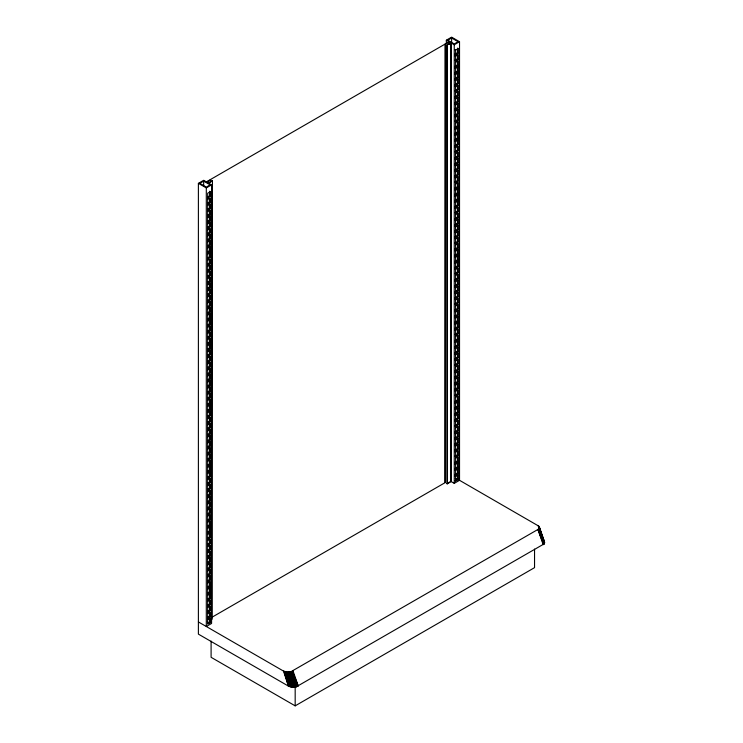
<?xml version="1.0" encoding="UTF-8"?>
<svg xmlns="http://www.w3.org/2000/svg" width="743" height="743" viewBox="0 0 743 743"><rect width="100%" height="100%" fill="white"/><g stroke="black" fill="none" stroke-linecap="round" stroke-linejoin="round"><path stroke-width="1.11" d="M456.564 478.594L538.638 526.044L544.563 542.39L544.247 543.802L296.011 686.978L292.445 687.247L288.433 686.105L198.39 634.123L198.39 183.345L203.666 180.298L211.579 184.868L211.579 623.461L206.303 626.507L206.303 187.914L198.39 183.345M539.334 526.973L539.214 528.329L537.941 529.462L290.866 671.756L287.43 672.09L283.482 671.068L198.39 621.937M446.339 43.679L446.339 40.196L451.614 37.15L459.527 41.719L459.527 480.312L454.252 483.359L450.834 481.38L450.834 42.788L446.877 45.072L447.212 483.86L451.168 481.575L451.168 42.983L446.877 45.072M203.666 181.125L199.83 183.345L206.303 187.087L210.148 184.868L203.666 181.125L203.666 185.769M451.614 37.977L447.769 40.196L454.252 43.939L458.097 41.719L451.614 37.977L451.614 42.62M206.396 181.877L449.069 41.775M206.73 182.063L210.687 179.778L210.687 182.1M212.359 617.024L445.113 482.644L445.113 44.06L449.394 41.961L449.394 44.283M208.17 182.899L212.452 180.8L212.126 619.207M208.495 183.084L212.452 180.8M206.303 187.914L211.579 184.868M446.339 40.196L454.252 44.766L459.527 41.719M207.687 197.777L210.325 196.254L210.325 191.685L207.687 193.208L207.687 624.185L210.325 622.662L210.325 618.102L209.6 617.684L209.6 622.253L207.845 623.266M454.911 49.651L455.626 50.06L458.264 48.536L458.264 53.106L455.626 54.629L454.911 54.22L457.549 52.697L458.264 53.106M207.845 196.858L209.6 195.846L210.325 196.254M207.687 199.3L210.325 197.777L210.325 202.347L207.687 203.87M207.845 202.95L209.6 201.938L210.325 202.347M458.264 59.199L457.549 58.781L454.911 60.304L455.626 60.722L458.264 59.199L458.264 54.629L455.626 56.152L454.911 55.744M207.687 205.393L210.325 203.87L210.325 208.439L207.687 209.963M455.626 62.245L458.264 60.722L458.264 65.291L455.626 66.814L454.911 66.396L457.549 64.873L458.264 65.291M207.845 209.043L209.6 208.031L210.325 208.439M207.687 211.486L210.325 209.963L210.325 214.532L207.687 216.055M458.264 71.384L457.549 70.966L454.911 72.489L455.626 72.907L458.264 71.384L458.264 66.814L455.626 68.337L454.911 67.919M207.845 215.136L209.6 214.114L210.325 214.532M207.687 217.578L210.325 216.055L210.325 220.625L207.687 222.148M458.264 77.476L457.549 77.058L454.911 78.582L455.626 78.999L458.264 77.476L458.264 72.907L455.626 74.43L454.911 74.012M207.845 221.228L209.6 220.207L210.325 220.625M207.687 223.671L210.325 222.148L210.325 226.717L207.687 228.24M458.264 83.569L457.549 83.151L454.911 84.674L455.626 85.092L458.264 83.569L458.264 78.999L455.626 80.523L454.911 80.105M207.845 227.312L209.6 226.299L210.325 226.717M207.687 229.763L210.325 228.24L210.325 232.81L207.687 234.333M207.845 233.404L209.6 232.392L210.325 232.81M458.264 89.652L457.549 89.244L454.911 90.767L455.626 91.175L458.264 89.652L458.264 85.092L455.626 86.615L454.911 86.197M207.687 235.856L210.325 234.333L210.325 238.902L207.687 240.416M455.626 92.699L458.264 91.175L458.264 95.745L455.626 97.268L454.911 96.859L457.549 95.336L458.264 95.745M207.845 239.497L209.6 238.484L210.325 238.902M207.687 241.939L210.325 240.416L210.325 244.986L207.687 246.509M458.264 101.837L457.549 101.429L454.911 102.952L455.626 103.361L458.264 101.837L458.264 97.268L455.626 98.791L454.911 98.382M207.845 245.589L209.6 244.577L210.325 244.986M207.687 248.032L210.325 246.509L210.325 251.078L207.687 252.601M458.264 107.93L457.549 107.521L454.911 109.045L455.626 109.453L458.264 107.93L458.264 103.361L455.626 104.884L454.911 104.475M207.845 251.682L209.6 250.67L210.325 251.078M207.687 254.125L210.325 252.601L210.325 257.171L207.687 258.694M458.264 114.023L457.549 113.605L454.911 115.128L455.626 115.546L458.264 114.023L458.264 109.453L455.626 110.976L454.911 110.568M207.845 257.775L209.6 256.762L210.325 257.171M207.687 260.217L210.325 258.694L210.325 263.263L207.687 264.787M207.845 263.867L209.6 262.855L210.325 263.263M458.264 120.115L457.549 119.697L454.911 121.22L455.626 121.638L458.264 120.115L458.264 115.546L455.626 117.069L454.911 116.651M207.687 266.31L210.325 264.787L210.325 269.356L207.687 270.879M455.626 123.162L458.264 121.638L458.264 126.208L455.626 127.731L454.911 127.313L457.549 125.79L458.264 126.208M207.845 269.96L209.6 268.938L210.325 269.356M207.687 272.402L210.325 270.879L210.325 275.449L207.687 276.972M458.264 132.3L457.549 131.882L454.911 133.406L455.626 133.824L458.264 132.3L458.264 127.731L455.626 129.254L454.911 128.836M207.845 276.052L209.6 275.031L210.325 275.449M207.687 278.495L210.325 276.972L210.325 281.541L207.687 283.064M458.264 138.393L457.549 137.975L454.911 139.498L455.626 139.916L458.264 138.393L458.264 133.824L455.626 135.347L454.911 134.929M207.845 282.136L209.6 281.123L210.325 281.541M207.687 284.588L210.325 283.064L210.325 287.634L207.687 289.157M458.264 144.476L457.549 144.068L454.911 145.591L455.626 145.999L458.264 144.476L458.264 139.916L455.626 141.439L454.911 141.021M207.845 288.228L209.6 287.216L210.325 287.634M207.687 290.68L210.325 289.157L210.325 293.726L207.687 295.24M207.845 294.321L209.6 293.309L210.325 293.726M458.264 150.569L457.549 150.16L454.911 151.683L455.626 152.092L458.264 150.569L458.264 145.999L455.626 147.523L454.911 147.114M207.687 296.763L210.325 295.24L210.325 299.81L207.687 301.333M455.626 153.615L458.264 152.092L458.264 156.662L455.626 158.185L454.911 157.776L457.549 156.253L458.264 156.662M207.845 300.413L209.6 299.401L210.325 299.81M207.687 302.856L210.325 301.333L210.325 305.902L207.687 307.426M458.264 162.754L457.549 162.346L454.911 163.869L455.626 164.277L458.264 162.754L458.264 158.185L455.626 159.708L454.911 159.299M207.845 306.506L209.6 305.494L210.325 305.902M207.687 308.949L210.325 307.426L210.325 311.995L207.687 313.518M458.264 168.847L457.549 168.429L454.911 169.952L455.626 170.37L458.264 168.847L458.264 164.277L455.626 165.8L454.911 165.392M207.845 312.599L209.6 311.586L210.325 311.995M207.687 315.041L210.325 313.518L210.325 318.088L207.687 319.611M458.264 174.939L457.549 174.521L454.911 176.045L455.626 176.463L458.264 174.939L458.264 170.37L455.626 171.893L454.911 171.475M207.845 318.691L209.6 317.679L210.325 318.088M207.687 321.134L210.325 319.611L210.325 324.18L207.687 325.703M207.845 324.784L209.6 323.762L210.325 324.18M458.264 181.032L457.549 180.614L454.911 182.137L455.626 182.555L458.264 181.032L458.264 176.463L455.626 177.986L454.911 177.568M207.687 327.226L210.325 325.703L210.325 330.273L207.687 331.796M455.626 184.078L458.264 182.555L458.264 187.125L455.626 188.648L454.911 188.23L457.549 186.707L458.264 187.125M207.845 330.876L209.6 329.855L210.325 330.273M207.687 333.319L210.325 331.796L210.325 336.365L207.687 337.889M458.264 193.217L457.549 192.799L454.911 194.322L455.626 194.74L458.264 193.217L458.264 188.648L455.626 190.171L454.911 189.753M207.845 336.96L209.6 335.947L210.325 336.365M207.687 339.412L210.325 337.889L210.325 342.458L207.687 343.981M458.264 199.3L457.549 198.892L454.911 200.415L455.626 200.824L458.264 199.3L458.264 194.74L455.626 196.263L454.911 195.846M207.845 343.052L209.6 342.04L210.325 342.458M207.687 345.504L210.325 343.981L210.325 348.551L207.687 350.064M458.264 205.393L457.549 204.984L454.911 206.508L455.626 206.916L458.264 205.393L458.264 200.824L455.626 202.347L454.911 201.938M207.845 349.145L209.6 348.133L210.325 348.551M207.687 351.588L210.325 350.064L210.325 354.634L207.687 356.157M207.845 355.238L209.6 354.225L210.325 354.634M458.264 211.486L457.549 211.077L454.911 212.6L455.626 213.009L458.264 211.486L458.264 206.916L455.626 208.439L454.911 208.031M207.687 357.68L210.325 356.157L210.325 360.726L207.687 362.25M455.626 214.532L458.264 213.009L458.264 217.578L455.626 219.101L454.911 218.693L457.549 217.17L458.264 217.578M207.845 361.33L209.6 360.318L210.325 360.726M207.687 363.773L210.325 362.25L210.325 366.819L207.687 368.342M458.264 223.671L457.549 223.253L454.911 224.776L455.626 225.194L458.264 223.671L458.264 219.101L455.626 220.625L454.911 220.216M207.845 367.423L209.6 366.41L210.325 366.819M207.687 369.865L210.325 368.342L210.325 372.912L207.687 374.435M458.264 229.763L457.549 229.346L454.911 230.869L455.626 231.287L458.264 229.763L458.264 225.194L455.626 226.717L454.911 226.299M207.845 373.515L209.6 372.503L210.325 372.912M207.687 375.958L210.325 374.435L210.325 379.004L207.687 380.527M458.264 235.856L457.549 235.438L454.911 236.961L455.626 237.379L458.264 235.856L458.264 231.287L455.626 232.81L454.911 232.392M207.845 379.608L209.6 378.586L210.325 379.004M207.687 382.051L210.325 380.527L210.325 385.097L207.687 386.62M207.845 385.701L209.6 384.679L210.325 385.097M458.264 241.949L457.549 241.531L454.911 243.054L455.626 243.472L458.264 241.949L458.264 237.379L455.626 238.902L454.911 238.484M207.687 388.143L210.325 386.62L210.325 391.189L207.687 392.713M455.626 244.995L458.264 243.472L458.264 248.041L455.626 249.564L454.911 249.146L457.549 247.623L458.264 248.041M207.845 391.784L209.6 390.772L210.325 391.189M207.687 394.236L210.325 392.713L210.325 397.282L207.687 398.805M458.264 254.125L457.549 253.716L454.911 255.239L455.626 255.648L458.264 254.125L458.264 249.564L455.626 251.088L454.911 250.67M207.845 397.876L209.6 396.864L210.325 397.282M207.687 400.328L210.325 398.805L210.325 403.375L207.687 404.889M458.264 260.217L457.549 259.809L454.911 261.332L455.626 261.74L458.264 260.217L458.264 255.648L455.626 257.171L454.911 256.762M207.845 403.969L209.6 402.957L210.325 403.375M207.687 406.412L210.325 404.889L210.325 409.458L207.687 410.981M458.264 266.31L457.549 265.901L454.911 267.424L455.626 267.833L458.264 266.31L458.264 261.74L455.626 263.263L454.911 262.855M207.845 410.062L209.6 409.049L210.325 409.458M207.687 412.504L210.325 410.981L210.325 415.551L207.687 417.074M207.845 416.154L209.6 415.142L210.325 415.551M458.264 272.402L457.549 271.994L454.911 273.517L455.626 273.926L458.264 272.402L458.264 267.833L455.626 269.356L454.911 268.947M207.687 418.597L210.325 417.074L210.325 421.643L207.687 423.166M455.626 275.449L458.264 273.926L458.264 278.495L455.626 280.018L454.911 279.6L457.549 278.077L458.264 278.495M207.845 422.247L209.6 421.235L210.325 421.643M207.687 424.69L210.325 423.166L210.325 427.736L207.687 429.259M458.264 284.588L457.549 284.17L454.911 285.693L455.626 286.111L458.264 284.588L458.264 280.018L455.626 281.541L454.911 281.123M207.845 428.339L209.6 427.327L210.325 427.736M207.687 430.782L210.325 429.259L210.325 433.828L207.687 435.352M458.264 290.68L457.549 290.262L454.911 291.785L455.626 292.203L458.264 290.68L458.264 286.111L455.626 287.634L454.911 287.216M207.845 434.432L209.6 433.41L210.325 433.828M207.687 436.875L210.325 435.352L210.325 439.921L207.687 441.444M458.264 296.773L457.549 296.355L454.911 297.878L455.626 298.296L458.264 296.773L458.264 292.203L455.626 293.726L454.911 293.309M207.845 440.525L209.6 439.503L210.325 439.921M207.687 442.967L210.325 441.444L210.325 446.014L207.687 447.537M207.845 446.608L209.6 445.596L210.325 446.014M458.264 302.865L457.549 302.447L454.911 303.971L455.626 304.389L458.264 302.865L458.264 298.296L455.626 299.819L454.911 299.401M207.687 449.06L210.325 447.537L210.325 452.106L207.687 453.629M455.626 305.912L458.264 304.389L458.264 308.949L455.626 310.472L454.911 310.063L457.549 308.54L458.264 308.949M207.845 452.701L209.6 451.688L210.325 452.106M207.687 455.153L210.325 453.629L210.325 458.199L207.687 459.713M458.264 315.041L457.549 314.633L454.911 316.156L455.626 316.564L458.264 315.041L458.264 310.472L455.626 311.995L454.911 311.586M207.845 458.793L209.6 457.781L210.325 458.199M207.687 461.236L210.325 459.713L210.325 464.282L207.687 465.805M458.264 321.134L457.549 320.725L454.911 322.248L455.626 322.657L458.264 321.134L458.264 316.564L455.626 318.088L454.911 317.679M207.845 464.886L209.6 463.873L210.325 464.282M207.687 467.328L210.325 465.805L210.325 470.375L207.687 471.898M458.264 327.226L457.549 326.818L454.911 328.341L455.626 328.75L458.264 327.226L458.264 322.657L455.626 324.18L454.911 323.772M207.845 470.978L209.6 469.966L210.325 470.375M207.687 473.421L210.325 471.898L210.325 476.467L207.687 477.99M207.845 477.071L209.6 476.059L210.325 476.467M458.264 333.319L457.549 332.901L454.911 334.424L455.626 334.842L458.264 333.319L458.264 328.75L455.626 330.273L454.911 329.864M207.687 479.514L210.325 477.99L210.325 482.56L207.687 484.083M455.626 336.365L458.264 334.842L458.264 339.412L455.626 340.935L454.911 340.517L457.549 338.994L458.264 339.412M207.845 483.164L209.6 482.142L210.325 482.56M207.687 485.606L210.325 484.083L210.325 488.653L207.687 490.176M458.264 345.504L457.549 345.086L454.911 346.609L455.626 347.027L458.264 345.504L458.264 340.935L455.626 342.458L454.911 342.04M207.845 489.256L209.6 488.235L210.325 488.653M207.687 491.699L210.325 490.176L210.325 494.745L207.687 496.268M458.264 351.597L457.549 351.179L454.911 352.702L455.626 353.12L458.264 351.597L458.264 347.027L455.626 348.551L454.911 348.133M207.845 495.349L209.6 494.327L210.325 494.745M207.687 497.791L210.325 496.268L210.325 500.838L207.687 502.361M458.264 357.689L457.549 357.272L454.911 358.795L455.626 359.213L458.264 357.689L458.264 353.12L455.626 354.643L454.911 354.225M207.845 501.432L209.6 500.42L210.325 500.838M207.687 503.884L210.325 502.361L210.325 506.93L207.687 508.453M207.845 507.525L209.6 506.512L210.325 506.93M458.264 363.773L457.549 363.364L454.911 364.887L455.626 365.296L458.264 363.773L458.264 359.213L455.626 360.736L454.911 360.318M207.687 509.977L210.325 508.453L210.325 513.014L207.687 514.537M455.626 366.819L458.264 365.296L458.264 369.865L455.626 371.389L454.911 370.98L457.549 369.457L458.264 369.865M207.845 513.617L209.6 512.605L210.325 513.014M207.687 516.06L210.325 514.537L210.325 519.106L207.687 520.629M458.264 375.958L457.549 375.549L454.911 377.072L455.626 377.481L458.264 375.958L458.264 371.389L455.626 372.912L454.911 372.503M207.845 519.71L209.6 518.698L210.325 519.106M207.687 522.153L210.325 520.629L210.325 525.199L207.687 526.722M458.264 382.051L457.549 381.642L454.911 383.165L455.626 383.574L458.264 382.051L458.264 377.481L455.626 379.004L454.911 378.596M207.845 525.803L209.6 524.79L210.325 525.199M207.687 528.245L210.325 526.722L210.325 531.291L207.687 532.815M458.264 388.143L457.549 387.725L454.911 389.248L455.626 389.666L458.264 388.143L458.264 383.574L455.626 385.097L454.911 384.688M207.845 531.895L209.6 530.883L210.325 531.291M207.687 534.338L210.325 532.815L210.325 537.384L207.687 538.907M207.845 537.988L209.6 536.966L210.325 537.384M458.264 394.236L457.549 393.818L454.911 395.341L455.626 395.759L458.264 394.236L458.264 389.666L455.626 391.189L454.911 390.772M207.687 540.43L210.325 538.907L210.325 543.477L207.687 545M455.626 397.282L458.264 395.759L458.264 400.328L455.626 401.852L454.911 401.434L457.549 399.91L458.264 400.328M207.845 544.08L209.6 543.059L210.325 543.477M207.687 546.523L210.325 545L210.325 549.569L207.687 551.092M458.264 406.421L457.549 406.003L454.911 407.526L455.626 407.944L458.264 406.421L458.264 401.852L455.626 403.375L454.911 402.957M207.845 550.173L209.6 549.151L210.325 549.569M207.687 552.616L210.325 551.092L210.325 555.662L207.687 557.185M458.264 412.514L457.549 412.096L454.911 413.619L455.626 414.037L458.264 412.514L458.264 407.944L455.626 409.467L454.911 409.049M207.845 556.256L209.6 555.244L210.325 555.662M207.687 558.708L210.325 557.185L210.325 561.754L207.687 563.278M458.264 418.597L457.549 418.188L454.911 419.711L455.626 420.12L458.264 418.597L458.264 414.037L455.626 415.56L454.911 415.142M207.845 562.349L209.6 561.337L210.325 561.754M207.687 564.801L210.325 563.278L210.325 567.838L207.687 569.361M207.845 568.441L209.6 567.429L210.325 567.838M458.264 424.69L457.549 424.281L454.911 425.804L455.626 426.213L458.264 424.69L458.264 420.12L455.626 421.643L454.911 421.235M207.687 570.884L210.325 569.361L210.325 573.93L207.687 575.453M455.626 427.736L458.264 426.213L458.264 430.782L455.626 432.305L454.911 431.897L457.549 430.373L458.264 430.782M207.845 574.534L209.6 573.522L210.325 573.93M207.687 576.977L210.325 575.453L210.325 580.023L207.687 581.546M458.264 436.875L457.549 436.466L454.911 437.989L455.626 438.398L458.264 436.875L458.264 432.305L455.626 433.828L454.911 433.42M207.845 580.627L209.6 579.614L210.325 580.023M207.687 583.069L210.325 581.546L210.325 586.116L207.687 587.639M458.264 442.967L457.549 442.549L454.911 444.073L455.626 444.49L458.264 442.967L458.264 438.398L455.626 439.921L454.911 439.503M207.845 586.719L209.6 585.707L210.325 586.116M207.687 589.162L210.325 587.639L210.325 592.208L207.687 593.731M458.264 449.06L457.549 448.642L454.911 450.165L455.626 450.583L458.264 449.06L458.264 444.49L455.626 446.014L454.911 445.596M207.845 592.812L209.6 591.79L210.325 592.208M207.687 595.254L210.325 593.731L210.325 598.301L207.687 599.824M207.845 598.904L209.6 597.883L210.325 598.301M458.264 455.153L457.549 454.735L454.911 456.258L455.626 456.676L458.264 455.153L458.264 450.583L455.626 452.106L454.911 451.688M207.687 601.347L210.325 599.824L210.325 604.393L207.687 605.916M455.626 458.199L458.264 456.676L458.264 461.245L455.626 462.768L454.911 462.35L457.549 460.827L458.264 461.245M207.845 604.997L209.6 603.975L210.325 604.393M207.687 607.44L210.325 605.916L210.325 610.486L207.687 612.009M458.264 467.338L457.549 466.92L454.911 468.443L455.626 468.861L458.264 467.338L458.264 462.768L455.626 464.291L454.911 463.873M207.845 611.08L209.6 610.068L210.325 610.486M207.687 613.532L210.325 612.009L210.325 616.579L207.687 618.102M458.264 473.421L457.549 473.012L454.911 474.536L455.626 474.944L458.264 473.421L458.264 468.861L455.626 470.375L454.911 469.966M207.845 617.173L209.6 616.161L210.325 616.579M207.687 619.625L210.325 618.102M458.264 479.514L457.549 479.105L454.911 480.628L455.626 481.037L458.264 479.514L458.264 474.944L455.626 476.467L454.911 476.059M446.877 483.665L449.849 481.956M211.096 641.06L211.096 657.304L295.175 705.85L534.542 567.652L534.542 549.086M458.264 48.536L457.549 48.128L457.549 52.697M458.264 66.814L457.549 66.396L457.549 70.966M458.264 72.907L457.549 72.489L457.549 77.058M458.264 78.999L457.549 78.582L457.549 83.151M458.264 97.268L457.549 96.859L457.549 101.429M458.264 103.361L457.549 102.952L457.549 107.521M458.264 109.453L457.549 109.045L457.549 113.605M458.264 127.731L457.549 127.313L457.549 131.882M458.264 133.824L457.549 133.406L457.549 137.975M458.264 139.916L457.549 139.498L457.549 144.068M458.264 158.185L457.549 157.776L457.549 162.346M458.264 164.277L457.549 163.869L457.549 168.429M458.264 170.37L457.549 169.952L457.549 174.521M458.264 188.648L457.549 188.23L457.549 192.799M458.264 194.74L457.549 194.322L457.549 198.892M458.264 200.824L457.549 200.415L457.549 204.984M458.264 219.101L457.549 218.693L457.549 223.253M458.264 225.194L457.549 224.776L457.549 229.346M458.264 231.287L457.549 230.869L457.549 235.438M458.264 249.564L457.549 249.146L457.549 253.716M458.264 255.648L457.549 255.239L457.549 259.809M458.264 261.74L457.549 261.332L457.549 265.901M458.264 280.018L457.549 279.6L457.549 284.17M458.264 286.111L457.549 285.693L457.549 290.262M458.264 292.203L457.549 291.785L457.549 296.355M458.264 310.472L457.549 310.063L457.549 314.633M458.264 316.564L457.549 316.156L457.549 320.725M458.264 322.657L457.549 322.248L457.549 326.818M210.325 191.685L209.6 191.276L209.6 195.846M458.264 340.935L457.549 340.517L457.549 345.086M458.264 347.027L457.549 346.609L457.549 351.179M458.264 353.12L457.549 352.702L457.549 357.272M210.325 216.055L209.6 215.637L209.6 220.207M210.325 222.148L209.6 221.73L209.6 226.299M458.264 371.389L457.549 370.98L457.549 375.549M458.264 377.481L457.549 377.072L457.549 381.642M458.264 383.574L457.549 383.165L457.549 387.725M210.325 246.509L209.6 246.1L209.6 250.67M210.325 252.601L209.6 252.193L209.6 256.762M458.264 401.852L457.549 401.434L457.549 406.003M458.264 407.944L457.549 407.526L457.549 412.096M458.264 414.037L457.549 413.619L457.549 418.188M210.325 283.064L209.6 282.646L209.6 287.216M210.325 289.157L209.6 288.739L209.6 293.309M458.264 432.305L457.549 431.897L457.549 436.466M458.264 438.398L457.549 437.989L457.549 442.549M458.264 444.49L457.549 444.073L457.549 448.642M210.325 313.518L209.6 313.109L209.6 317.679M210.325 319.611L209.6 319.193L209.6 323.762M458.264 462.768L457.549 462.35L457.549 466.92M458.264 468.861L457.549 468.443L457.549 473.012M458.264 474.944L457.549 474.536L457.549 479.105M455.32 478.706L457.168 479.774M210.325 343.981L209.6 343.563L209.6 348.133M445.113 482.644L445.438 44.246M210.325 350.064L209.6 349.656L209.6 354.225M210.325 374.435L209.6 374.017L209.6 378.586M210.325 380.527L209.6 380.11L209.6 384.679M210.325 404.889L209.6 404.48L209.6 409.049M210.325 410.981L209.6 410.573L209.6 415.142M210.325 435.352L209.6 434.934L209.6 439.503M210.325 441.444L209.6 441.026L209.6 445.596M210.325 465.805L209.6 465.397L209.6 469.966M210.325 471.898L209.6 471.489L209.6 476.059M210.325 496.268L209.6 495.85L209.6 500.42M210.325 502.361L209.6 501.943L209.6 506.512M210.325 526.722L209.6 526.313L209.6 530.883M210.325 532.815L209.6 532.406L209.6 536.966M210.325 557.185L209.6 556.767L209.6 561.337M210.325 563.278L209.6 562.86L209.6 567.429M210.325 587.639L209.6 587.23L209.6 591.79M210.325 593.731L209.6 593.313L209.6 597.883M209.6 622.253L210.325 622.662M207.371 621.854L209.22 622.922M543.625 541.08L544.563 542.39L539.418 527.316L544.563 543.105L539.214 528.329L544.443 543.458L538.991 528.644L544.247 543.802L538.703 528.942L543.969 544.117L538.35 529.211L543.625 544.415L537.941 529.462L543.217 544.684M283.482 671.068L288.433 686.105L284.17 671.384L289.111 686.448L284.913 671.653L289.872 686.746L285.721 671.858L290.689 686.978L286.557 672.006L291.553 687.145L287.43 672.09L292.445 687.247L288.312 672.109L294.256 687.247L289.185 672.053L295.157 687.145L290.039 671.941L296.011 686.978L290.866 671.756L296.829 686.746L291.646 671.523L297.59 686.448L292.361 671.226L298.277 686.105L293.002 670.873M543.244 539.985L538.266 525.775L540.746 533.288M539.427 527.651L544.61 542.752M544.443 542.037L538.638 526.044L543.272 540.003M288.312 672.109L293.355 687.275M457.549 54.22L457.549 58.781M457.549 60.304L457.549 64.873M457.549 84.674L457.549 89.244M457.549 90.767L457.549 95.336M457.549 115.128L457.549 119.697M457.549 121.22L457.549 125.79M457.549 145.591L457.549 150.16M457.549 151.683L457.549 156.253M457.549 176.045L457.549 180.614M457.549 182.137L457.549 186.707M457.549 206.508L457.549 211.077M457.549 212.6L457.549 217.17M457.549 236.961L457.549 241.531M457.549 243.054L457.549 247.623M457.549 267.424L457.549 271.994M457.549 273.517L457.549 278.077M457.549 297.878L457.549 302.447M457.549 303.971L457.549 308.54M457.549 328.341L457.549 332.901M457.549 334.424L457.549 338.994M457.549 358.795L457.549 363.364M457.549 364.887L457.549 369.457M457.549 389.248L457.549 393.818M457.549 395.341L457.549 399.91M457.549 419.711L457.549 424.281M457.549 425.804L457.549 430.373M457.549 450.165L457.549 454.735M457.549 456.258L457.549 460.827M455.626 50.06L455.626 481.037M454.252 44.766L454.252 483.359M447.212 45.267L447.212 483.86M295.175 687.284L295.175 705.85M209.6 198.511L209.6 201.938M209.6 203.461L209.6 208.031M209.6 209.545L209.6 214.114M209.6 228.965L209.6 232.392M209.6 233.915L209.6 238.484M209.6 240.008L209.6 244.577M209.6 259.428L209.6 262.855M209.6 264.369L209.6 268.938M209.6 270.461L209.6 275.031M209.6 276.554L209.6 281.123M209.6 294.832L209.6 299.401M209.6 300.924L209.6 305.494M209.6 307.017L209.6 311.586M209.6 325.285L209.6 329.855M209.6 331.378L209.6 335.947M209.6 337.471L209.6 342.04M209.6 355.748L209.6 360.318M209.6 361.841L209.6 366.41M209.6 367.934L209.6 372.503M209.6 386.202L209.6 390.772M209.6 392.295L209.6 396.864M209.6 398.387L209.6 402.957M209.6 416.665L209.6 421.235M209.6 422.758L209.6 427.327M209.6 428.841L209.6 433.41M209.6 447.119L209.6 451.688M209.6 453.211L209.6 457.781M209.6 459.304L209.6 463.873M209.6 477.582L209.6 482.142M209.6 483.665L209.6 488.235M209.6 489.758L209.6 494.327M209.6 508.036L209.6 512.605M209.6 514.128L209.6 518.698M209.6 520.221L209.6 524.79M209.6 538.489L209.6 543.059M209.6 544.582L209.6 549.151M209.6 550.674L209.6 555.244M209.6 568.952L209.6 573.522M209.6 575.045L209.6 579.614M209.6 581.137L209.6 585.707M209.6 599.406L209.6 603.975M209.6 605.499L209.6 610.068M209.6 611.591L209.6 616.161"/></g></svg>
